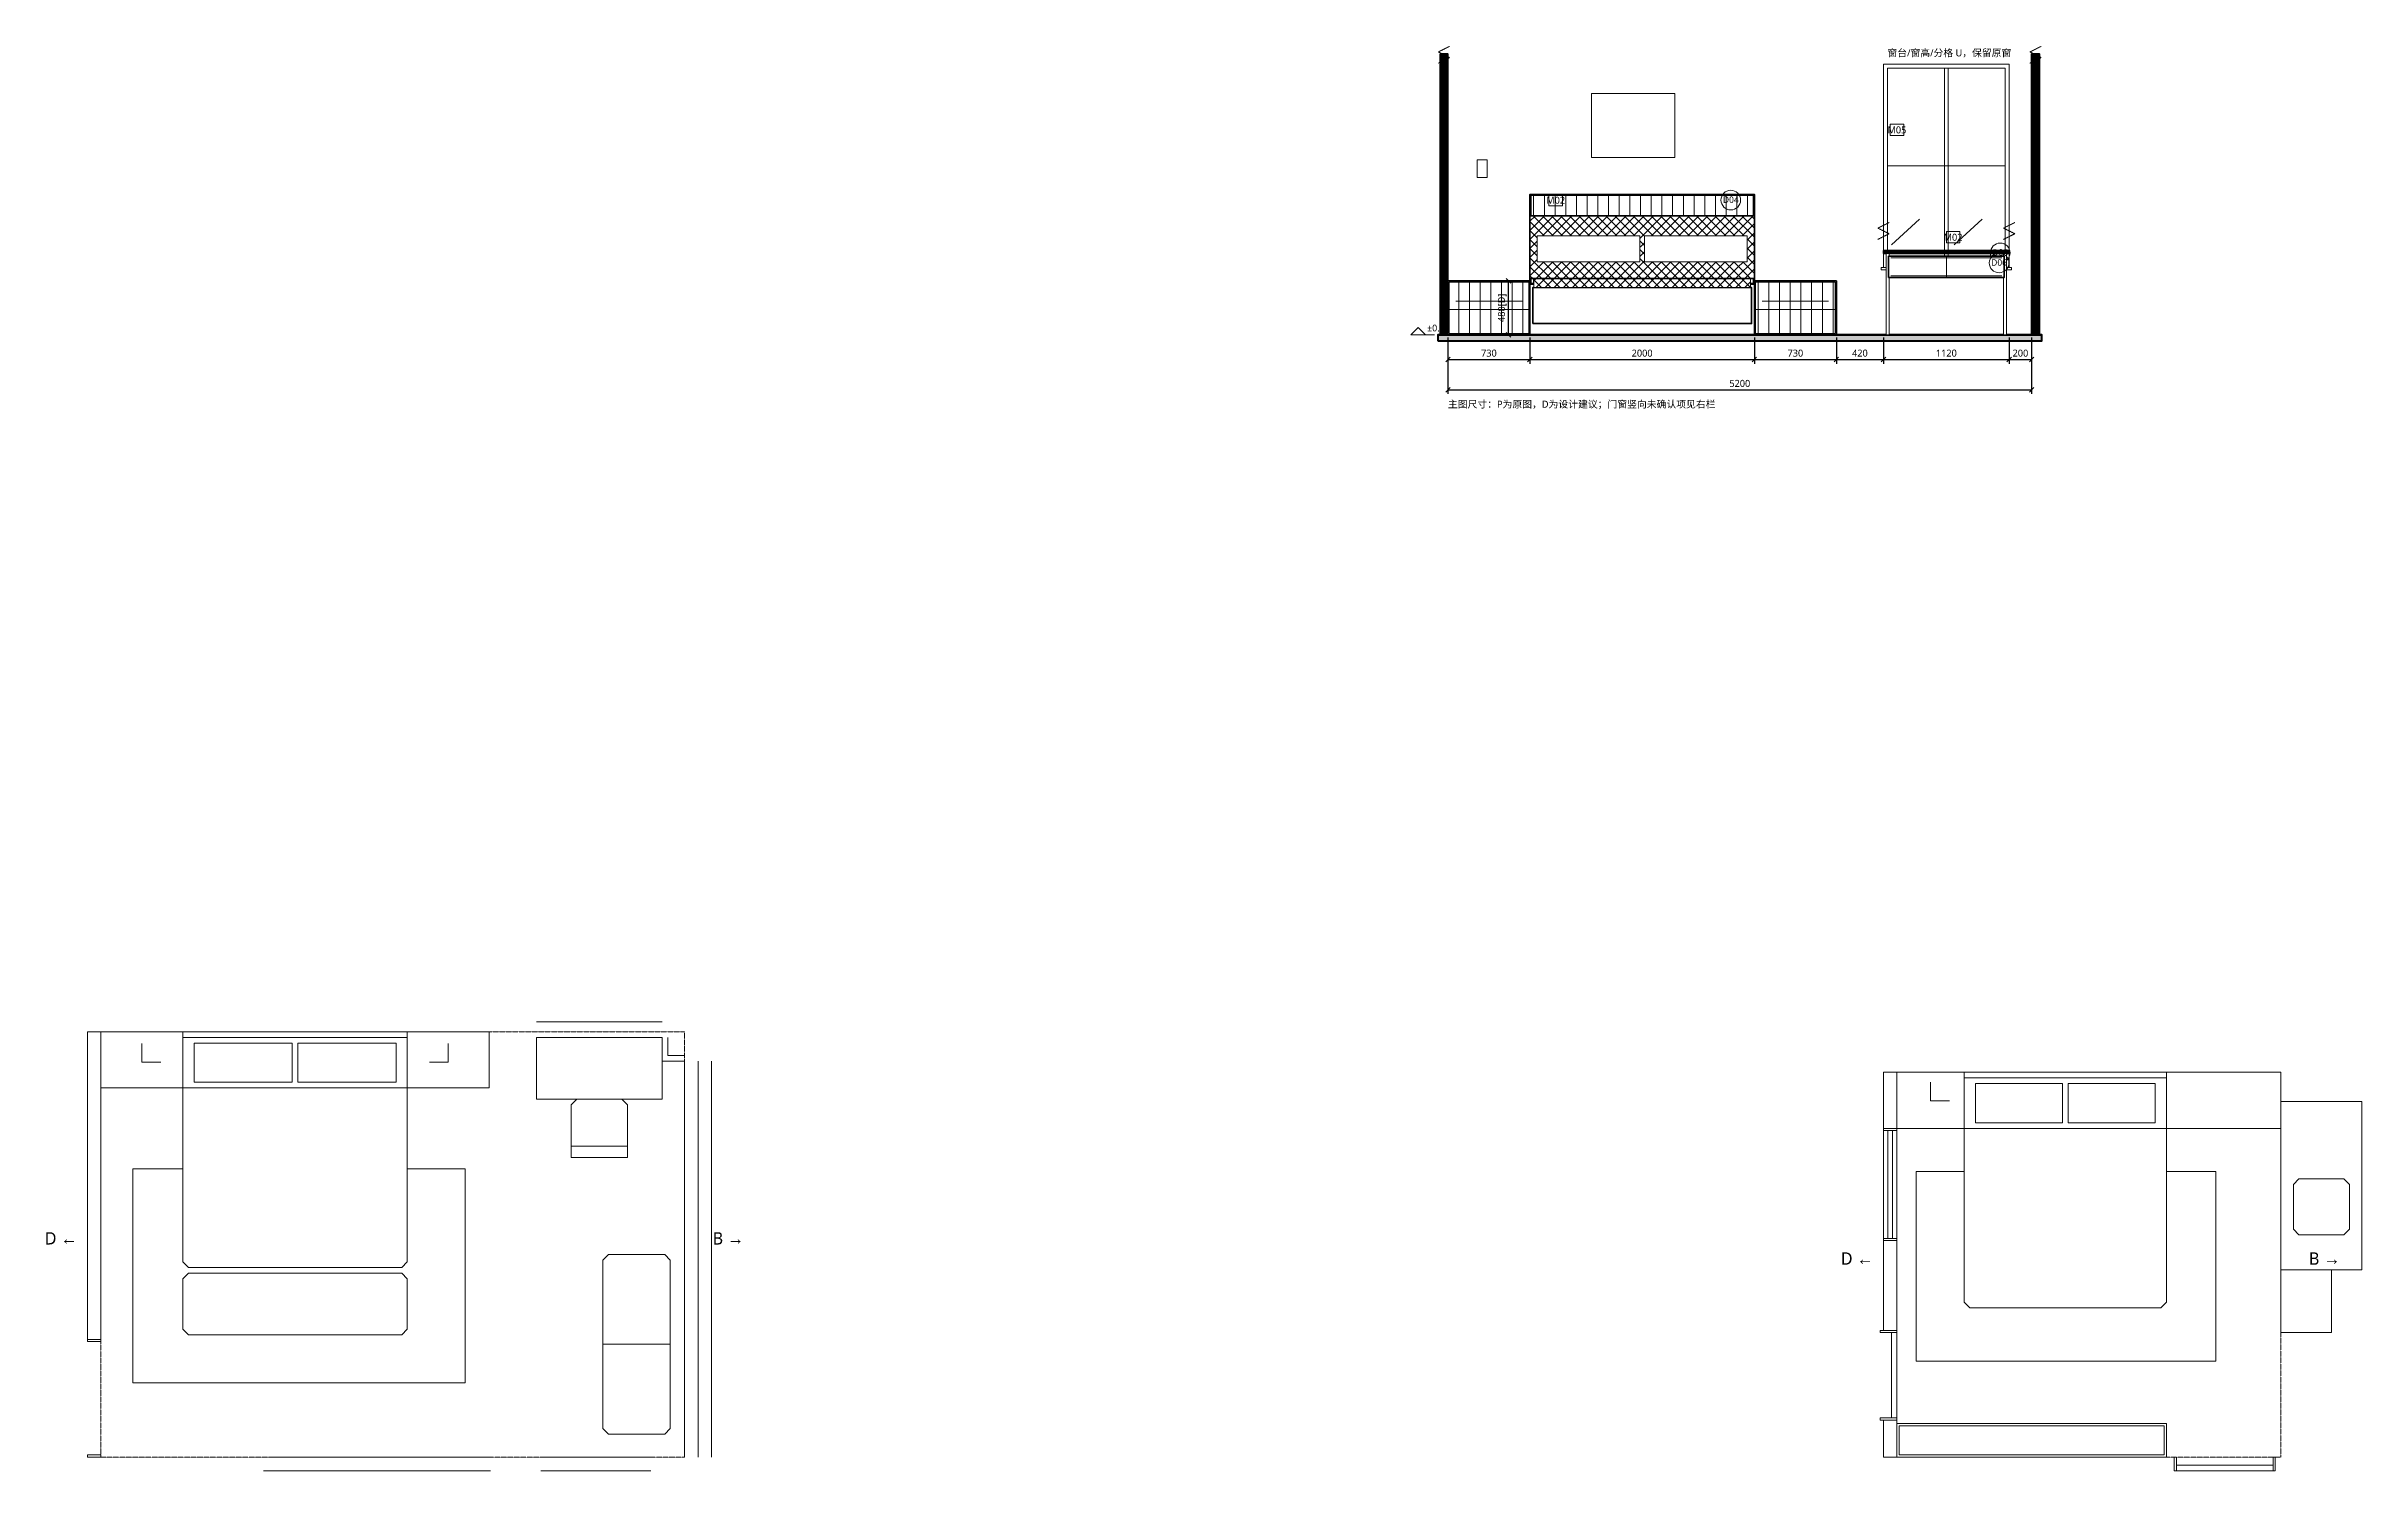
# Model space of a CAD drawing. Header units: millimetres. Extents: x -49496 to 320171, y -10186 to 2697.
# Drawn here: x -486 to 20140, y -10120 to 2570 of the extents above; entities that cross this region are included whole.
import ezdxf
from ezdxf.enums import TextEntityAlignment as Align

# ---------------------------------------------------------------- set-up
doc = ezdxf.new("R2010")
doc.units = ezdxf.units.MM
doc.linetypes.add('DASHED', pattern=[1.524, 1.27, -0.254])
for name, color, linetype, lineweight in [('A-DETAIL', 7, 'Continuous', 18), ('A-DIM', 7, 'Continuous', 13), ('A-FLOOR', 7, 'Continuous', 50), ('A-GLASS', 7, 'Continuous', 18), ('A-HATCH', 8, 'Continuous', 9), ('A-MATERIAL', 7, 'Continuous', 13), ('A-OUTLINE', 7, 'Continuous', 35), ('A-PENDING', 8, 'DASHED', 13), ('A-SYMBOL', 7, 'Continuous', 18), ('A-TEXT', 7, 'Continuous', 13), ('A-WALL', 7, 'Continuous', 50)]:
    doc.layers.add(name, color=color, linetype=linetype, lineweight=lineweight)
doc.styles.add('CN', font='NotoSansCJK-Regular.ttc')
doc.styles.add('OpenSansCondensed-Light', font='OpenSansCondensed-Light.ttf')
doc.dimstyles.new('EZDXF', dxfattribs={"dimtxt": 0.25, "dimasz": 0.175, "dimexe": 0.375, "dimexo": 0.125, "dimgap": 0.1, "dimtad": 1, "dimlfac": 100, "dimzin": 12, "dimdsep": 46, "dimtxsty": 'OpenSansCondensed-Light', "dimblk": 'ARCHTICK', "dimcen": 2.5, "dimazin": 3, "dimtfac": 0.5, "dimtmove": 2, "dimatfit": 3, "dimarcsym": 0})

# ---------------------------------------------------------------- blocks, each defined once
blk = doc.blocks.new('LEVEL-FFL')
blk.add_line((0, 0), (210, 0))
blk.add_lwpolyline([(0, 0), (65, 65), (130, 0)], close=True)
at = {"style": 'CN'}
blk.add_attdef('VALUE', (145, 30), '', height=60, dxfattribs=at)
blk = doc.blocks.new('_ARCHTICK')
at = {"color": 0, "linetype": 'ByBlock', "const_width": 0.15}
blk.add_lwpolyline([(-0.5, -0.5), (0.5, 0.5)], dxfattribs=at)

msp = doc.modelspace()

# ---------------------------------------------------------------- hatches: boundary and pattern name
at = {"layer": 'A-FLOOR'}
h = msp.add_hatch(color=7, dxfattribs=at)
h.dxf.hatch_style = 1
h.paths.add_polyline_path([(11910, -55), (17290, -55), (17290, 0), (11910, 0)])
at = {"layer": 'A-HATCH'}
h = msp.add_hatch(dxfattribs=at)
h.set_pattern_fill('ANSI31', scale=1.5)
h.paths.add_polyline_path([(11930, 0), (12000, 0), (12000, 2500), (11930, 2500)])
h = msp.add_hatch(dxfattribs=at)
h.set_pattern_fill('ANSI31', scale=1.5)
h.paths.add_polyline_path([(17200, 0), (17270, 0), (17270, 2500), (17200, 2500)])

# ---------------------------------------------------------------- linework, layer by layer
at = {"layer": 'A-DETAIL'}
for p, q in [((3880, -6120), (5000, -6120)), ((-120, -7650), (-120, -6210)), ((365, -6481), (365, -6313.3)), ((730, -6260), (2730, -6260)), ((3095, -6481), (3095, -6313.3)), ((5000, -6260), (3880, -6260)), ((365, -6481), (532.8, -6481)), ((3095, -6481), (2927.2, -6481)), ((5200, -10000), (5200, -6470)), ((5320, -10000), (5320, -6470)), ((5440, -10000), (5440, -6470)), ((19420, -6570), (19420, -6830)), ((730, -6710), (2730, -6710)), ((16300, -6825.7), (16300, -6658)), ((16600, -6620), (18400, -6620)), ((16300, -6825.7), (16467.8, -6825.7)), ((19420, -6830), (19530, -6830)), ((20140, -6830), (19530, -6830)), ((20140, -8330), (20140, -6830)), ((16000, -7070), (15880, -7070)), ((16600, -7070), (18400, -7070)), ((4190, -7230), (4690, -7230)), ((4472.8, -8994.1), (5072.8, -8994.1)), ((16000, -8870), (15880, -8870)), ((1510, -10000), (3470, -10000)), ((4900, -10000), (3920, -10000)), ((18470, -10120), (18470, -10000)), ((19370, -10120), (19370, -10000)), ((1450, -10120), (3470, -10120)), ((3920, -10120), (4900, -10120))]:
    msp.add_line(p, q, dxfattribs=at)
for points in [[(13280, 1580), (14020, 1580), (14020, 2150), (13280, 2150)], [(15860, 578), (17020, 578), (17020, 600), (15860, 600)], [(0, -8950), (-120, -8950), (-120, -6210), (0, -6210)], [(0, -6710), (730, -6710), (730, -6210), (0, -6210)], [(780, -8310), (2680, -8310), (2730, -8260), (2730, -6210), (730, -6210), (730, -8260)], [(1705, -6660), (830, -6660), (830, -6310), (1705, -6310)], [(1755, -6660), (2630, -6660), (2630, -6310), (1755, -6310)], [(2730, -6710), (3460, -6710), (3460, -6210), (2730, -6210)], [(3880, -6810), (5000, -6810), (5000, -6260), (3880, -6260)], [(15880, -7070), (16000, -7070), (16000, -6570), (15880, -6570)], [(16000, -7070), (16600, -7070), (16600, -6570), (16000, -6570)], [(16650, -8670), (18350, -8670), (18400, -8620), (18400, -6570), (16600, -6570), (16600, -8620)], [(18400, -7070), (19420, -7070), (19420, -6570), (18400, -6570)], [(17475, -7020), (16700, -7020), (16700, -6670), (17475, -6670)], [(17525, -7020), (18300, -7020), (18300, -6670), (17525, -6670)], [(4190, -6860), (4190, -7330), (4690, -7330), (4690, -6860), (4640, -6810), (4240, -6810)], [(19420, -8330), (20140, -8330), (20140, -6830), (19420, -6830)], [(15880, -7070), (16000, -7070), (16000, -7090), (15880, -7090)], [(16000, -7090), (15880, -7090), (15880, -8050), (16000, -8050)], [(15920, -7090), (15960, -7090), (15960, -8050), (15920, -8050)], [(19981.5, -7519.4), (19581.5, -7519.4), (19531.5, -7569.4), (19531.5, -7969.4), (19581.5, -8019.4), (19981.5, -8019.4), (20031.5, -7969.4), (20031.5, -7569.4)], [(5072.8, -9744.1), (5072.8, -8244.1), (5022.8, -8194.1), (4522.8, -8194.1), (4472.8, -8244.1), (4472.8, -9744.1), (4522.8, -9794.1), (5022.8, -9794.1)], [(15880, -8050), (16000, -8050), (16000, -8070), (15880, -8070)], [(16000, -8070), (15880, -8070), (15880, -8870), (16000, -8870)], [(2680, -8360), (780, -8360), (730, -8410), (730, -8860), (780, -8910), (2680, -8910), (2730, -8860), (2730, -8410)], [(19870, -8890), (19420, -8890), (19420, -8330), (19870, -8330)], [(19420, -8330), (19870, -8330), (19870, -8890), (19420, -8890)], [(-120, -8970), (0, -8970), (0, -8950), (-120, -8950)], [(15850, -8890), (16000, -8890), (16000, -8870), (15850, -8870)], [(15950, -8890), (16000, -8890), (16000, -9650), (15950, -9650)], [(15850, -9670), (16000, -9670), (16000, -9650), (15850, -9650)], [(15880, -10000), (16000, -10000), (16000, -9670), (15880, -9670)], [(16000, -10000), (18400, -10000), (18400, -9700), (16000, -9700)], [(16020, -9980), (18380, -9980), (18380, -9720), (16020, -9720)], [(-120, -10000), (0, -10000), (0, -9980), (-120, -9980)], [(18470, -10000), (18470, -10120), (18490, -10120), (18490, -10000)], [(19350, -10070), (19350, -10120), (18490, -10120), (18490, -10070)], [(19350, -10000), (19350, -10120), (19370, -10120), (19370, -10000)]]:
    msp.add_lwpolyline(points, close=True, dxfattribs=at)
for points in [[(5200, -6470), (5000, -6470), (5000, -6260)], [(5200, -6420), (5050, -6420), (5050, -6260)], [(2730, -7431.7), (3244.8, -7431.7), (3244.8, -9335.8), (285.4, -9335.8), (285.4, -7431.7), (730, -7431.7)], [(18400, -7453.2), (18841.9, -7453.2), (18841.9, -9145.2), (16170.8, -9145.2), (16170.8, -7453.2), (16600, -7453.2)]]:
    msp.add_lwpolyline(points, dxfattribs=at)
at = {"layer": 'A-FLOOR'}
msp.add_line((11910, 0), (17290, 0), dxfattribs=at)
msp.add_lwpolyline([(11910, -55), (17290, -55), (17290, 0), (11910, 0)], close=True, dxfattribs=at)
at = {"layer": 'A-GLASS'}
for p, q in [((15915, 1505), (16965, 1505)), ((15950, 800), (16200, 1030)), ((16510, 800), (16760, 1030))]:
    msp.add_line(p, q, dxfattribs=at)
for points in [[(15880, 600), (17000, 600), (17000, 2410), (15880, 2410)], [(15915, 635), (16965, 635), (16965, 2375), (15915, 2375)], [(16425, 635), (16455, 635), (16455, 2375), (16425, 2375)]]:
    msp.add_lwpolyline(points, close=True, dxfattribs=at)
at = {"layer": 'A-MATERIAL'}
msp.add_lwpolyline([(15940, 1776.5), (16060, 1776.5), (16060, 1876.5), (15940, 1876.5)], close=True, dxfattribs=at)
at = {"layer": 'A-PENDING'}
for points in [[(11915, 2420), (12015, 2470), (11915, 2520), (12015, 2570)], [(17185, 2420), (17285, 2470), (17185, 2520), (17285, 2570)], [(15830, 850), (15930, 900), (15830, 950), (15930, 1000)], [(16950, 850), (17050, 900), (16950, 950), (17050, 1000)]]:
    msp.add_lwpolyline(points, dxfattribs=at)
for points in [[(0, -10000), (5200, -10000), (5200, -6210), (0, -6210)], [(16000, -10000), (19420, -10000), (19420, -6570), (16000, -6570)]]:
    msp.add_lwpolyline(points, close=True, dxfattribs=at)
at = {"layer": 'A-SYMBOL'}
msp.add_lwpolyline([(12260, 1400), (12350, 1400), (12350, 1560), (12260, 1560)], close=True, dxfattribs=at)
msp.add_circle((16920, 730), 87.5, dxfattribs=at)
at = {"layer": 'A-WALL'}
for points in [[(11930, 0), (12000, 0), (12000, 2500), (11930, 2500)], [(17200, 0), (17270, 0), (17270, 2500), (17200, 2500)]]:
    msp.add_lwpolyline(points, close=True, dxfattribs=at)

# ---------------------------------------------------------------- block references
at = {"layer": 'A-SYMBOL'}
msp.add_blockref('LEVEL-FFL', (11670, 0), dxfattribs=at).add_auto_attribs({'VALUE': '±0.000'})

# ---------------------------------------------------------------- texts
at = {"layer": 'A-MATERIAL', "style": 'CN'}
msp.add_text('M05', height=62.5, dxfattribs=at).set_placement((16000, 1794), align=Align.CENTER)
at = {"layer": 'A-SYMBOL', "style": 'CN'}
msp.add_text('D05', height=57.5, dxfattribs=at).set_placement((16920, 705), align=Align.CENTER)
at = {"layer": 'A-TEXT', "style": 'CN'}
for s, height, p in [('窗台/窗高/分格 U，保留原窗', 62.5, (15915, 2480)), ('主图尺寸：P为原图，D为设计建议；门窗竖向未确认项见右栏', 62.5, (12000, -650)), ('D ←', 110, (-500, -8105)), ('B →', 110, (5450, -8105)), ('D ←', 110, (15500, -8285)), ('B →', 110, (19670, -8285))]:
    msp.add_text(s, height=height, dxfattribs=at).set_placement(p)

# ---------------------------------------------------------------- dimensions: what is measured, and where the dimension line sits
at = {"layer": 'A-DIM'}
msp.add_linear_dim(base=(12000, -490), p1=(12000, 0), p2=(17200, 0), dimstyle='EZDXF', override={"dimscale": 25, "dimtxt": 2.5, "dimasz": 2, "dimexe": 1.5, "dimexo": 1, "dimgap": 1, "dimtad": 1, "dimdec": 0, "dimlfac": 1, "dimzin": 8, "dimpost": '', "dimtxsty": 'CN', "dimtsz": 0.8, "dimclrd": 0, "dimclre": 0, "dimclrt": 0}, dxfattribs=at).render()

# ---------------------------------------------------------------- wipeouts: each hides what was drawn before it
msp.add_wipeout([(12730, 450), (14730, 450), (14730, 1250), (12730, 1250)])

# ---------------------------------------------------------------- next in the draw order: hatches: boundary and pattern name
at = {"layer": 'A-HATCH'}
h = msp.add_hatch(dxfattribs=at)
h.set_pattern_fill('ANSI31', scale=30, angle=45)
h.paths.add_polyline_path([(12730, 450), (14730, 450), (14730, 1250), (12730, 1250)])

# ---------------------------------------------------------------- next in the draw order: linework, layer by layer
at = {"layer": 'A-DETAIL'}
msp.add_lwpolyline([(12740, 460), (14720, 460), (14720, 1240), (12740, 1240)], close=True, dxfattribs=at)
at = {"layer": 'A-MATERIAL'}
msp.add_lwpolyline([(12900, 1150), (13020, 1150), (13020, 1250), (12900, 1250)], close=True, dxfattribs=at)
at = {"layer": 'A-OUTLINE'}
msp.add_lwpolyline([(12730, 450), (14730, 450), (14730, 1250), (12730, 1250)], close=True, dxfattribs=at)
at = {"layer": 'A-SYMBOL'}
msp.add_circle((14520, 1200), 87.5, dxfattribs=at)

# ---------------------------------------------------------------- next in the draw order: texts
at = {"layer": 'A-MATERIAL', "style": 'CN'}
msp.add_text('M02', height=62.5, dxfattribs=at).set_placement((12960, 1167.5), align=Align.CENTER)
at = {"layer": 'A-SYMBOL', "style": 'CN'}
msp.add_text('D04', height=57.5, dxfattribs=at).set_placement((14520, 1175), align=Align.CENTER)

# ---------------------------------------------------------------- next in the draw order: wipeouts: each hides what was drawn before it
msp.add_wipeout([(15880, 725), (17000, 725), (17000, 750), (15880, 750)])

# ---------------------------------------------------------------- next in the draw order: hatches: boundary and pattern name
at = {"layer": 'A-HATCH'}
h = msp.add_hatch(dxfattribs=at)
h.set_pattern_fill('ANSI31', scale=1.5)
h.paths.add_polyline_path([(15880, 725), (17000, 725), (17000, 750), (15880, 750)])

# ---------------------------------------------------------------- next in the draw order: linework, layer by layer
at = {"layer": 'A-MATERIAL'}
msp.add_lwpolyline([(16440, 820), (16560, 820), (16560, 920), (16440, 920)], close=True, dxfattribs=at)
at = {"layer": 'A-OUTLINE'}
msp.add_lwpolyline([(15880, 725), (17000, 725), (17000, 750), (15880, 750)], close=True, dxfattribs=at)

# ---------------------------------------------------------------- next in the draw order: texts
at = {"layer": 'A-MATERIAL', "style": 'CN'}
msp.add_text('M02', height=62.5, dxfattribs=at).set_placement((16500, 837.5), align=Align.CENTER)

# ---------------------------------------------------------------- next in the draw order: wipeouts: each hides what was drawn before it
msp.add_wipeout([(12755, 100), (14705, 100), (14705, 420), (12755, 420)])

# ---------------------------------------------------------------- next in the draw order: linework, layer by layer
at = {"layer": 'A-OUTLINE'}
msp.add_lwpolyline([(12755, 100), (14705, 100), (14705, 420), (12755, 420)], close=True, dxfattribs=at)

# ---------------------------------------------------------------- next in the draw order: wipeouts: each hides what was drawn before it
for points in [[(15905, 0), (15930, 0), (15930, 725), (15905, 725)], [(16950, 0), (16975, 0), (16975, 725), (16950, 725)]]:
    msp.add_wipeout(points)

# ---------------------------------------------------------------- next in the draw order: linework, layer by layer
at = {"layer": 'A-DETAIL'}
for points in [[(15905, 0), (15930, 0), (15930, 725), (15905, 725)], [(16950, 0), (16975, 0), (16975, 725), (16950, 725)]]:
    msp.add_lwpolyline(points, close=True, dxfattribs=at)

# ---------------------------------------------------------------- next in the draw order: dimensions: what is measured, and where the dimension line sits
at = {"layer": 'A-DIM'}
for base, p1, p2 in [((15880, -220), (15880, 0), (17000, 0)), ((17000, -220), (17000, 0), (17200, 0))]:
    msp.add_linear_dim(base=base, p1=p1, p2=p2, dimstyle='EZDXF', override={"dimscale": 25, "dimtxt": 2.5, "dimasz": 2, "dimexe": 1.5, "dimexo": 1, "dimgap": 1, "dimtad": 1, "dimdec": 0, "dimlfac": 1, "dimzin": 8, "dimpost": '', "dimtxsty": 'CN', "dimtsz": 0.8, "dimclrd": 0, "dimclre": 0, "dimclrt": 0}, dxfattribs=at).render()

# ---------------------------------------------------------------- next in the draw order: wipeouts: each hides what was drawn before it
msp.add_wipeout([(12765, 420), (14695, 420), (14695, 590), (12765, 590)])

# ---------------------------------------------------------------- next in the draw order: hatches: boundary and pattern name
at = {"layer": 'A-HATCH'}
h = msp.add_hatch(dxfattribs=at)
h.set_pattern_fill('ANSI37', scale=18)
h.paths.add_polyline_path([(12765, 420), (14695, 420), (14695, 590), (12765, 590)])

# ---------------------------------------------------------------- next in the draw order: linework, layer by layer
at = {"layer": 'A-DETAIL'}
msp.add_line((12790, 510), (14670, 510), dxfattribs=at)
msp.add_lwpolyline([(12765, 420), (14695, 420), (14695, 590), (12765, 590)], close=True, dxfattribs=at)

# ---------------------------------------------------------------- next in the draw order: wipeouts: each hides what was drawn before it
msp.add_wipeout([(15925, 510), (16955, 510), (16955, 700), (15925, 700)])

# ---------------------------------------------------------------- next in the draw order: linework, layer by layer
for p, q in [((15945, 685), (16935, 685)), ((16440, 510), (16440, 700)), ((15945, 525), (16935, 525))]:
    msp.add_line(p, q, dxfattribs=at)
at = {"layer": 'A-OUTLINE'}
msp.add_lwpolyline([(15925, 510), (16955, 510), (16955, 700), (15925, 700)], close=True, dxfattribs=at)
at = {"layer": 'A-SYMBOL'}
msp.add_circle((16910, 640), 87.5, dxfattribs=at)

# ---------------------------------------------------------------- next in the draw order: texts
at = {"layer": 'A-SYMBOL', "style": 'CN'}
msp.add_text('D06', height=57.5, dxfattribs=at).set_placement((16910, 615), align=Align.CENTER)

# ---------------------------------------------------------------- next in the draw order: wipeouts: each hides what was drawn before it
msp.add_wipeout([(12730, 500), (14730, 500), (14730, 1060), (12730, 1060)])

# ---------------------------------------------------------------- next in the draw order: hatches: boundary and pattern name
at = {"layer": 'A-HATCH'}
h = msp.add_hatch(dxfattribs=at)
h.set_pattern_fill('ANSI37', scale=18)
h.paths.add_polyline_path([(12730, 500), (14730, 500), (14730, 1060), (12730, 1060)])

# ---------------------------------------------------------------- next in the draw order: linework, layer by layer
at = {"layer": 'A-OUTLINE'}
msp.add_lwpolyline([(12730, 500), (14730, 500), (14730, 1060), (12730, 1060)], close=True, dxfattribs=at)

# ---------------------------------------------------------------- next in the draw order: wipeouts: each hides what was drawn before it
for points in [[(12795, 650), (13710, 650), (13710, 880), (12795, 880)], [(12000, 0), (12730, 0), (12730, 480), (12000, 480)], [(14730, 0), (15460, 0), (15460, 480), (14730, 480)]]:
    msp.add_wipeout(points)

# ---------------------------------------------------------------- next in the draw order: hatches: boundary and pattern name
at = {"layer": 'A-HATCH'}
h = msp.add_hatch(dxfattribs=at)
h.set_pattern_fill('ANSI31', scale=30, angle=45)
h.paths.add_polyline_path([(12000, 0), (12730, 0), (12730, 480), (12000, 480)])
h = msp.add_hatch(dxfattribs=at)
h.set_pattern_fill('ANSI31', scale=30, angle=45)
h.paths.add_polyline_path([(14730, 0), (15460, 0), (15460, 480), (14730, 480)])

# ---------------------------------------------------------------- next in the draw order: linework, layer by layer
at = {"layer": 'A-DETAIL'}
for p, q in [((12010, 225), (12720, 225)), ((12070, 300), (12660, 300)), ((14740, 225), (15450, 225)), ((14800, 300), (15390, 300))]:
    msp.add_line(p, q, dxfattribs=at)
for points in [[(12795, 650), (13710, 650), (13710, 880), (12795, 880)], [(12010, 10), (12720, 10), (12720, 470), (12010, 470)], [(14740, 10), (15450, 10), (15450, 470), (14740, 470)]]:
    msp.add_lwpolyline(points, close=True, dxfattribs=at)
at = {"layer": 'A-OUTLINE'}
for points in [[(12000, 0), (12730, 0), (12730, 480), (12000, 480)], [(14730, 0), (15460, 0), (15460, 480), (14730, 480)]]:
    msp.add_lwpolyline(points, close=True, dxfattribs=at)

# ---------------------------------------------------------------- next in the draw order: dimensions: what is measured, and where the dimension line sits
at = {"layer": 'A-DIM'}
msp.add_linear_dim(base=(12540, 0), p1=(12730, 0), p2=(12730, 480), angle=90, dimstyle='EZDXF', override={"dimscale": 25, "dimtxt": 2.5, "dimasz": 2, "dimexe": 1.5, "dimexo": 1, "dimgap": 1, "dimtad": 1, "dimdec": 0, "dimlfac": 1, "dimzin": 8, "dimpost": '<>[D]', "dimtxsty": 'CN', "dimtsz": 0.8, "dimclrd": 0, "dimclre": 0, "dimclrt": 0}, dxfattribs=at).render()
for base, p1, p2 in [((12000, -220), (12000, 0), (12730, 0)), ((12730, -220), (12730, 0), (14730, 0)), ((14730, -220), (14730, 0), (15460, 0)), ((15460, -220), (15460, 0), (15880, 0))]:
    msp.add_linear_dim(base=base, p1=p1, p2=p2, dimstyle='EZDXF', override={"dimscale": 25, "dimtxt": 2.5, "dimasz": 2, "dimexe": 1.5, "dimexo": 1, "dimgap": 1, "dimtad": 1, "dimdec": 0, "dimlfac": 1, "dimzin": 8, "dimpost": '', "dimtxsty": 'CN', "dimtsz": 0.8, "dimclrd": 0, "dimclre": 0, "dimclrt": 0}, dxfattribs=at).render()

# ---------------------------------------------------------------- next in the draw order: wipeouts: each hides what was drawn before it
msp.add_wipeout([(13750, 650), (14665, 650), (14665, 880), (13750, 880)])

# ---------------------------------------------------------------- next in the draw order: linework, layer by layer
at = {"layer": 'A-DETAIL'}
msp.add_lwpolyline([(13750, 650), (14665, 650), (14665, 880), (13750, 880)], close=True, dxfattribs=at)

doc.saveas('drawing.dxf')
